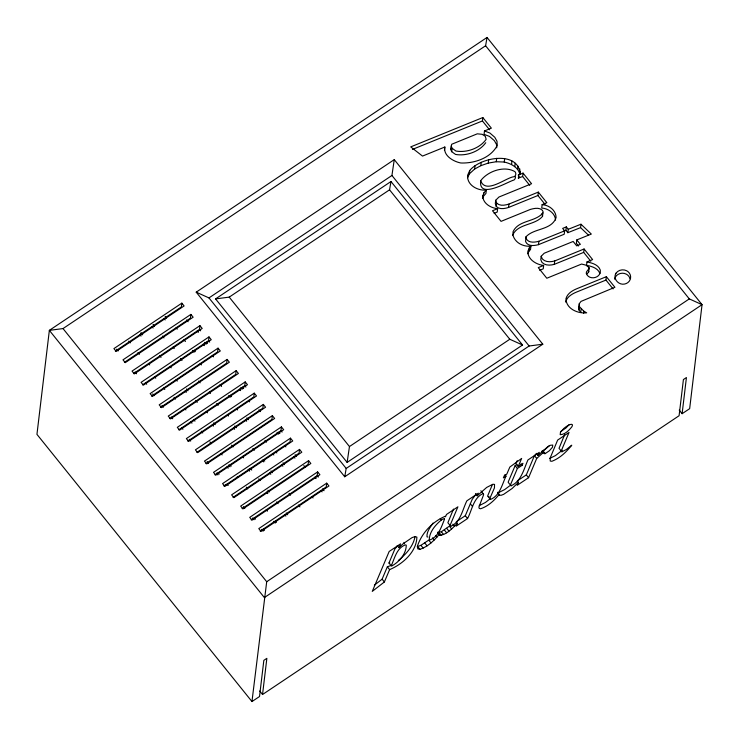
<?xml version="1.0" encoding="UTF-8"?>
<svg xmlns="http://www.w3.org/2000/svg" width="739" height="739" viewBox="0 0 739 739"><rect width="100%" height="100%" fill="white"/><g stroke="black" fill="none" stroke-linecap="round" stroke-linejoin="round"><path stroke-width="1.11" d="M581.177 308.847L580.78 312.237L578.877 309.872L578.896 307.054L579.302 303.664L581.011 301.401L614.913 287.295L606.377 276.682L576.993 288.653C572.328 290.556 567.376 293.494 565.972 298.658C566 308.745 577.889 313.826 586.674 312.828L583.801 311.165L579.274 306.482L579.302 303.664M512.607 235.233C517.854 223.289 534.787 225.654 542.546 216.333L541.955 213.663M542.546 216.333L543.045 211.603L542.361 210.264C539.147 207.169 534.279 208.361 530.436 209.396L501.051 221.367L492.516 210.754L497.624 208.675L497.227 212.065L494.151 213.312M181.831 303.147L184.094 305.955L116.189 351.404L113.926 348.586L181.831 303.147L181.388 306.916L115.367 351.09M190.884 314.398L193.147 317.207L125.251 362.655L122.988 359.838L190.884 314.398L190.44 318.167L124.42 362.341M200.62 330.823L199.493 329.418L199.936 325.65L132.041 371.089L134.304 373.906L202.2 328.458L199.936 325.65M209.673 342.074L208.546 340.67L208.989 336.901L141.094 382.34L143.357 385.158L211.252 339.709L208.989 336.901M218.051 348.152L220.314 350.96L152.41 396.4L150.146 393.591L218.051 348.152L217.599 351.912L151.578 396.095M227.104 359.403L229.367 362.212L161.462 407.651L159.199 404.843L227.104 359.403L226.651 363.163L160.631 407.346M236.157 370.645L238.42 373.463L170.515 418.902L168.252 416.094L236.157 370.645L235.704 374.414L169.684 418.597M245.893 387.079L244.757 385.666L245.209 381.897L177.305 427.345L179.568 430.153L247.473 384.714L245.209 381.897M254.262 393.148L256.525 395.965L188.621 441.405L186.357 438.596L254.262 393.148L253.81 396.917L187.798 441.1M263.315 404.399L265.578 407.217L197.673 452.656L195.41 449.848L263.315 404.399L262.862 408.168L196.851 452.351M272.368 415.651L274.631 418.468L206.726 463.907L204.463 461.099L272.368 415.651L271.915 419.419L205.904 463.602M282.104 432.084L280.968 430.671L281.42 426.902L213.516 472.35L215.779 475.159L283.684 429.719L281.42 426.902M251.962 701.551L266.705 581.722L63.009 328.578L49.356 330.361L36.95 434.366L251.962 701.551L259.518 696.535L263.841 660.361L266.862 658.338L262.539 694.512L679.095 415.724L683.409 379.56L686.429 377.537L682.115 413.701L689.663 408.658L702.05 304.662L487.038 37.449L49.356 330.361L264.368 597.574L702.05 304.662L689.302 298.898L485.606 45.753L487.038 37.449M290.473 438.153L292.736 440.971L224.832 486.41L222.568 483.602L290.473 438.153L290.021 441.922L224.009 486.105M299.526 449.404L301.789 452.222L233.884 497.661L231.621 494.853L299.526 449.404L299.073 453.173L233.062 497.356M308.579 460.656L310.842 463.473L242.937 508.912L240.674 506.104L308.579 460.656L308.135 464.425L242.115 508.608M318.315 477.08L317.188 475.676L317.631 471.907L249.727 517.355L251.99 520.164L319.895 474.724L317.631 471.907M326.684 483.158L328.947 485.976L261.052 531.415L258.789 528.607L326.684 483.158L326.241 486.927L260.22 531.11M444.444 150.405L444.841 147.015L422.514 156.086L410.718 146.885L482.835 117.547L491.37 128.161L484.479 130.951L484.073 134.341L489.486 136.419L494.382 140.669L496.59 144.622L496.747 147.809M485.754 142.71C479.426 151.689 466.309 156.354 455.547 154.433L451.705 151.689L450.735 149.37L451.668 144.271L477.283 133.824L482.151 134.304L485.264 136.29L486.16 139.32C479.823 148.299 466.715 152.964 455.954 151.033L452.111 148.29L451.141 145.98M451.705 151.689L452.111 148.29M467.63 177.711L469.367 173.85L469.764 170.46C480.507 157.195 518.085 150.423 520.21 173.674M469.367 173.85L474.641 169.046L475.048 165.656M489.551 129.787L482.428 120.937L482.835 117.547M474.641 169.046L480.84 165.675L481.246 162.284M480.673 180.732C485.929 194.948 506.538 177.009 514.316 176.676L515.074 175.947A3.769 3.446 6.8 0 0 514.898 171.642C504.257 165.342 487.648 171.254 480.673 180.732C478.253 200.158 508.515 181.203 513.919 180.067L514.667 179.346A3.769 3.446 6.8 0 0 515.351 176.723M482.456 198.228L483.796 192.962L486.336 190.089C477.606 190.828 466.808 185.212 467.593 175.291L469.764 170.46M482.678 198.357L483.796 192.962M480.84 165.675L488.257 163.088L488.664 159.698M486.336 190.089L485.929 193.479L483.389 196.352M488.257 163.088L496.285 161.73L496.682 158.34M495.703 200.26L495.306 203.65L496.275 206.486C499.546 209.728 504.589 208.675 508.534 207.474L537.918 195.502L538.315 192.103L508.931 204.075C504.986 205.285 499.952 206.338 496.682 203.096L495.703 200.26L498.954 197.027L531.572 183.725L523.036 173.111L518.187 175.134M496.275 206.486L496.682 203.096M519.868 173.998C517.984 167.116 510.732 163.467 504.257 162.044L504.654 158.654M511.564 164.483L511.97 161.093M508.534 207.474L508.931 204.075M514.778 166.635L515.185 163.245M517.577 169.48L517.974 166.09M523.036 173.111L522.63 176.501L518.362 178.145L518.769 174.746L520.044 173.351L520.478 171.42M519.462 172.381L519.859 168.991M555.562 220.074C555.137 213.146 548.227 208.472 541.724 208.056L542.13 204.666C549.003 205.054 556.042 210.282 556.097 217.599C551.608 230.439 534.057 227.908 525.965 236.822L525.586 241.579C527.757 246.623 534.121 245.838 538.463 244.664L564.217 234.235L564.624 230.845L562.656 228.406L566.314 226.891L568.254 229.302L567.848 232.693L580.568 227.621L580.965 224.222L568.254 229.302M527.84 253.763L529.032 251.029L529.438 247.639L530.925 246.235C523.489 246.78 515.665 243.27 513.152 235.852L513.014 231.843C518.261 219.899 535.193 222.263 542.953 212.943M530.925 246.235L530.519 249.625L529.032 251.029M538.463 244.664L538.87 241.274L564.624 230.845M541.17 256.285L540.772 259.675L541.955 262.363C545.114 265.726 550.195 265.513 554.296 264.35L583.681 252.378L584.087 248.988L554.703 260.959C550.601 262.123 545.521 262.336 542.361 258.973L541.17 256.285L544.19 253.237L573.159 241.459L576.725 245.884L580.355 244.341L576.789 239.916L591.32 234.069L580.965 224.222M529.438 247.639L527.849 251.278C527.628 259.537 536.348 264.608 543.645 265.449L543.248 268.839L539.664 270.289M554.296 264.35L554.703 260.959M567.848 232.693L565.908 230.291L566.314 226.891M576.789 239.916L576.383 243.307L578.526 245.967M578.877 309.872L579.274 306.482M584.087 248.988L592.623 259.592L586.969 261.939L586.563 265.329C591.69 266.345 597.934 268.026 599.892 273.485M583.533 313.428L583.801 311.165M588.65 269.652L588.918 267.389L585.805 265.107L581.593 264.045L546.814 278.243L538.278 267.629L543.645 265.449M587.052 273.947L588.752 271.813L588.918 267.389M613.084 288.921L605.971 280.072L606.377 276.682M347.127 462.402L349.464 446.55L229.219 297.124L215.566 298.907L347.127 462.402L522.547 345.002L390.986 181.517L215.566 298.907M542.795 344.208L529.142 346L391.929 175.476L394.266 159.624L196.214 292.164L344.743 476.757L542.795 344.208L394.266 159.624M229.219 297.124L389.545 189.821L390.986 181.517M344.743 476.757L346.185 468.443L529.142 346M415.004 536.763C413.119 546.592 405.831 554.352 398.321 560.485M444.841 147.015C443.049 155.698 453.644 161.647 460.84 162.986C474.392 163.504 490.687 158.128 497.208 145.481L496.987 141.223L494.788 137.278L489.892 133.029L484.479 130.951M450.735 149.37L451.261 147.661M614.599 279.176C615.559 274.021 621.942 271.776 626.339 274.169A7.815 7.159 6.8 0 1 630.016 278.732M492.192 485.08L487.648 495.934L490.437 499.49C499.878 495.693 502.169 484.294 506.003 476.092L504.866 474.687M536.311 453.358L538.01 455.473L539.304 452.351L527.923 459.972C523.803 469.182 521.3 481.218 511.092 485.8L510.594 484.507L517.383 468.471L522.131 465.293L522.944 463.307L518.196 466.485L515.933 463.667L517.226 460.646M475.491 493.689L477.191 495.804L478.281 493.19L466.891 500.811C462.475 509.467 460.84 521.919 450.79 526.279L450.282 524.875L457.903 506.825L446.513 514.446L445.451 516.829L445.164 516.302C432.463 521.632 421.461 533.318 417.295 546.546L417.821 548.92L419.946 549.317C427.835 546.694 434.116 540.671 439.28 534.334L437.58 532.228M517.771 480.599L526.316 474.881L534.436 455.649L536.56 453.478M517.318 480.941L518.455 482.345L517.189 485.32L528.579 477.699L536.699 458.457L542.629 453.109L543.433 452.748L544.366 453.718L545.216 453.598L549.446 450.698L552.495 447.206L552.754 445.054L550.186 445.303L547.839 446.642L538.01 455.473M391.227 565.834C394.635 558.342 396.658 548.079 405.36 544.883L406.265 545.179C406.219 553.844 399.346 561.686 392.104 565.815L391.227 565.834L388.963 563.026L394.949 548.846L397.73 545.65M374.331 585.214L382.109 579.164L387.347 566.804L391.282 565.363M397.24 545.567L398.94 547.673L400.566 543.849L389.176 551.47L372.271 591.385L384.372 581.972L389.61 569.621L387.347 566.804M453.497 509.079L447.862 522.732L450.79 526.279M456.231 521.919L457.367 523.323L456.166 526.159L467.556 518.538C472.018 510.326 473.357 497.68 483.121 493.578L483.657 494.613L478.9 507.056L479.186 508.377L480.581 508.765C488.183 506.28 494.28 500.497 499.222 494.4L497.523 492.294M456.748 521.438L465.293 515.72L472.166 499.462L476.138 493.966M564.624 434.708L559.035 448.342L561.926 451.788L566.342 449.515L571.764 445.201C566.471 451.889 559.94 458.217 551.867 461.293L550.241 461.034L550.139 458.041L557.64 440.084L569.03 432.463L561.428 450.485L561.926 451.788M517.023 464.388L515.12 465.662L508.33 481.699L508.192 482.364L511.092 485.8M518.196 466.485L521.642 458.429L509.855 467.039L506.806 474.096L504.22 475.833L503.379 477.847L506.003 476.092M565.575 302.048C566.979 296.884 571.931 293.946 576.586 292.044L605.971 280.072M589.159 268.423L586.535 271.804L586.249 273.301C588.364 279.832 598.562 278.963 600.28 272.571L600.299 270.095C598.341 264.627 592.096 262.955 586.969 261.939M433.054 523.027C430.421 527.147 426.532 531.655 427.003 536.819L427.918 537.05M569.03 424.74L565.945 428.001L561.049 431.28M518.362 178.145L519.637 176.741M451.64 528.976L449.377 526.159L441.349 531.747L437.645 532.551L439.908 535.369C447.058 534.519 452.434 528.117 457.367 523.323M477.191 495.804L486.678 487.426L492.867 484.248L494.53 484.405L494.456 487.897L490.354 497.255L489.911 498.751L490.437 499.49M518.455 482.345L512.127 488.497L503.61 494.373L501.024 495.315L499.407 495.056L497.707 492.941M549.059 446.023L544.643 449.829L542.103 450.91M398.94 547.673L403.06 543.802L412.103 537.595L415.05 536.579L416.87 537.124C416.62 551.857 402.478 564.273 389.61 569.621M490.465 498.511L485.412 502.474L479.232 505.642M562.259 450.263L555.469 455.584L549.604 458.485M444.379 518.935A3.769 1.108 -38.8 0 0 441.423 519.933C435.576 524.764 429.442 531.757 429.267 539.636L430.181 539.867C438.541 536.459 441.442 526.87 444.481 519.268L444.379 518.935M509.864 485.68L504.635 489.606L498.76 492.507M419.946 549.317L417.683 546.5L420.916 545.336L428.731 540.117L430.994 542.925M63.009 328.578L485.606 45.753M196.214 292.164L208.971 297.919L391.929 175.476M133.473 373.592L199.493 329.418M142.525 384.843L208.546 340.67M178.736 429.849L244.757 385.666M214.957 474.854L280.968 430.671M224.277 485.726L225.792 484.71M236.351 477.643L237.856 476.637M248.045 469.819L250.309 468.304L251.722 470.059M349.464 446.55L509.79 339.256L522.547 345.002M251.168 519.859L317.188 475.676M266.705 581.722L689.302 298.898M542.13 204.666L546.86 202.717L538.315 192.103M564.079 231.039L565.908 230.291M412.427 149.417L482.428 120.937M488.174 496.682L489.098 496.386M538.87 241.274C534.528 242.447 528.154 243.233 525.983 238.18L525.965 236.822M388.963 563.026L389.841 563.007M496.285 161.73L504.257 162.044M497.624 208.675C490.853 208.075 482.918 203.484 482.724 195.964M580.568 227.621L588.53 235.187M522.63 176.501L529.743 185.35M537.918 195.502L545.031 204.343M583.681 252.378L590.794 261.218M679.224 410.117L682.115 413.701M389.545 189.821L509.79 339.256M542.953 450.781L545.216 453.598M542.306 451.344L543.433 452.748M541.493 451.705L542.629 453.109M534.436 455.649L536.699 458.457M521.004 463.889L522.131 465.293M526.316 474.881L528.579 477.699M515.12 465.662L517.383 468.471M480.858 490.761L483.121 493.578M470.346 503.776L472.609 506.584M465.293 515.72L467.556 518.538M452.887 524.182L454.587 526.288M440.287 518.529L441.423 519.933M446.67 528.311L448.933 531.119M444.342 529.955L446.605 532.773M441.349 531.747L443.612 534.556M439.105 532.616L441.368 535.433M435.862 535.673L436.998 537.077M432.574 537.853L434.273 539.969M424.805 543.026L427.077 545.835M420.916 545.336L423.179 548.144M208.971 297.919L346.185 468.443M197.23 330.933L198.357 332.338M206.283 342.175L207.41 343.589M242.494 387.181L243.63 388.594M278.705 432.186L279.841 433.59M314.925 477.191L316.052 478.595M186.644 319.932L188.085 321.733M204.721 342.406L206.172 344.208M240.886 387.347L242.327 389.148M258.964 409.822L260.414 411.614M277.051 432.287L278.492 434.089M295.129 454.762L296.579 456.554M303.812 465.542L305.253 467.344M322.61 488.913L324.061 490.714M203.262 344.198L204.398 345.603M212.315 355.45L213.451 356.854M239.473 389.204L240.609 390.608M248.526 400.455L249.662 401.859M284.746 445.46L285.873 446.864M293.799 456.711L294.926 458.115M320.957 490.465L322.084 491.869M382.109 579.164L384.372 581.972M176.104 327.756L177.231 329.16M194.209 350.258L195.336 351.662M230.42 395.263L231.556 396.667M275.693 451.52L276.82 452.924M311.904 496.525L313.031 497.929M165.167 316.329L166.617 318.13M183.974 339.7L185.415 341.501M192.648 350.489L194.098 352.281M220.139 384.64L221.58 386.442M228.813 395.43L230.263 397.222M246.891 417.895L248.341 419.697M264.978 440.37L266.428 442.162M283.055 462.836L284.506 464.637M164.03 318.527L165.167 319.932M200.241 363.533L201.377 364.937M236.462 408.538L237.588 409.942M245.514 419.789L246.641 421.193M272.673 453.534L273.799 454.947M281.725 464.785L282.852 466.198M173.083 347.09L174.219 348.494M209.294 392.095L210.43 393.499M227.4 414.588L228.536 416.002M263.62 459.593L264.747 461.007M153.093 324.412L154.543 326.204M162.497 336.097L163.947 337.889M180.575 358.563L182.025 360.364M198.662 381.038L200.103 382.83M216.739 403.503L218.19 405.305M234.826 425.978L236.268 427.77M252.904 448.444L254.355 450.245M262.308 460.129L263.758 461.93M270.991 470.919L272.432 472.72M289.069 493.393L290.519 495.185M298.473 505.07L299.914 506.871M151.957 326.601L153.093 328.014M233.441 427.863L234.568 429.267M269.652 472.868L270.788 474.272M170.062 366.415L171.199 367.819M206.283 411.42L207.41 412.824M242.494 456.425L243.621 457.829M141.26 332.79L142.682 334.545M159.624 355.607L161.037 357.353M186.487 388.982L187.918 390.765M195.807 400.566L197.239 402.349M213.737 422.847L215.169 424.629M231.667 445.127L233.099 446.91M258.789 478.835L260.193 480.581M267.934 490.206L269.347 491.962M286.279 512.995L287.693 514.76M140.789 333.113L142.202 334.869M276.645 501.938L278.049 503.684M139.883 334.684L141.02 336.088M176.104 379.689L177.231 381.093M185.156 390.94L186.283 392.344M212.315 424.694L213.442 426.098M248.526 469.699L249.662 471.103M266.631 492.202L267.767 493.606M284.746 514.695L285.873 516.108M148.567 363.496L149.694 364.9M184.778 408.501L185.905 409.905M193.83 419.752L194.957 421.156M220.989 453.506L222.125 454.91M230.041 464.757L231.178 466.161M266.252 509.762L267.389 511.166M275.314 521.013L276.441 522.418M128.817 341.122L130.23 342.878M138.008 352.54L139.422 354.304M174.035 397.314L175.466 399.097M201.285 431.179L202.717 432.962M209.894 441.876L211.326 443.659M228.536 465.043L229.977 466.826M246.336 487.167L247.741 488.913M273.827 521.328L275.241 523.092M154.599 376.77L155.735 378.174M163.652 388.021L164.788 389.425M190.81 421.775L191.946 423.179M227.03 466.771L228.157 468.184M145.546 382.83L146.673 384.234M181.757 427.835L182.893 429.239M217.968 472.831L219.104 474.244M227.021 484.082L228.157 485.495M254.188 517.836L255.315 519.249M263.241 529.087L264.368 530.5M116.744 349.196L118.157 350.951M135.108 372.013L136.512 373.768M152.705 393.896L154.128 395.651M161.961 405.397L163.393 407.18M171.282 416.981L172.723 418.764M189.212 439.262L190.653 441.044M207.142 461.542L208.574 463.325M216.462 473.126L217.903 474.909M243.417 506.621L244.821 508.367M252.572 517.993L253.976 519.739M261.754 529.41L263.167 531.165M259.712 690.993L262.539 694.512M439.28 534.334L439.908 535.369M499.222 494.4L499.407 495.056M588.512 270.779L588.752 271.813M404.002 542.371L404.215 543.876M615.975 273.227C612.52 278.769 618.783 285.43 624.667 284.035A7.815 7.159 6.8 0 0 630.552 278.132A7.815 7.159 6.8 0 0 626.737 270.779C623.106 268.922 618.377 269.846 615.975 273.227M560.476 432.232L560.19 434.68C564.993 434.578 568.901 430.44 571.783 426.92A7.815 2.291 -38.8 0 0 570.822 424.38A7.815 2.291 -38.8 0 0 563.996 428.324L560.476 432.232"/></g></svg>
